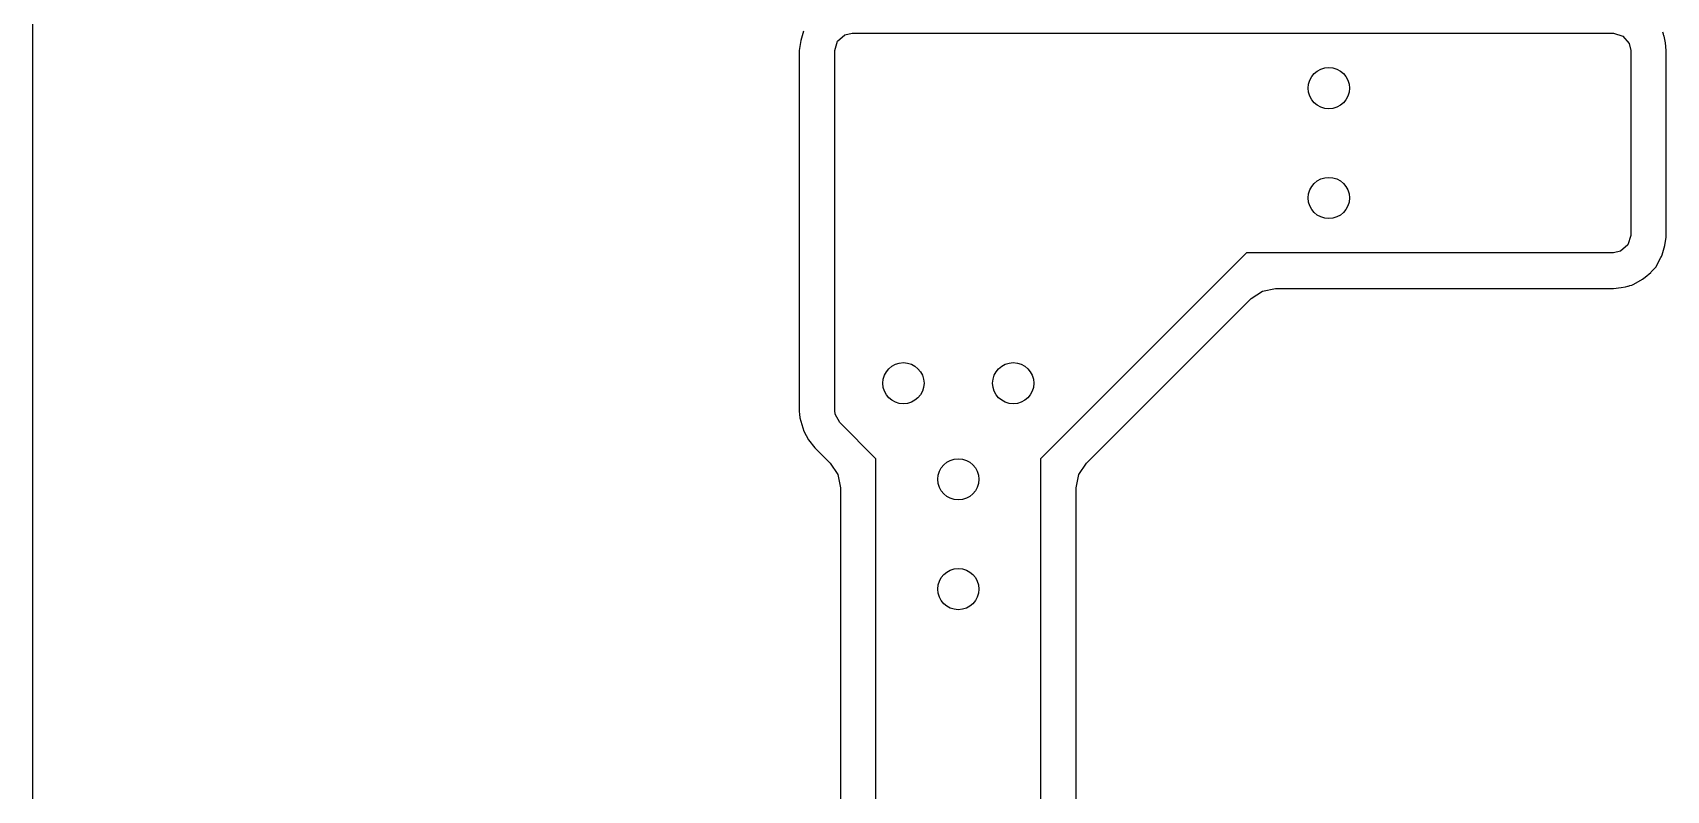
# Model space of a CAD drawing. Extents: x 0.99 to 4.24, y -7.27 to -4.02.
# Drawn here: x 1.1911 to 1.6598, y -4.6148 to -4.3975 of the extents above; entities that cross this region are included whole.
import ezdxf

# ---------------------------------------------------------------- set-up
doc = ezdxf.new("R2010")
doc.units = 0
doc.header["$MEASUREMENT"] = 0
doc.layers.add('BLACK', color=7, linetype='CONTINUOUS')

msp = doc.modelspace()

# ---------------------------------------------------------------- linework, layer by layer
at = {"layer": 'BLACK', "linetype": 'CONTINUOUS'}
for p, q in [((1.19112, -4.7296), (1.19112, -4.33268)), ((1.41146, -4.39972), (1.41104, -4.4026)), ((1.41224, -4.39704), (1.41146, -4.39972)), ((1.42126, -4.4026), (1.42205, -4.39992)), ((1.42205, -4.39992), (1.42416, -4.39809)), ((1.42416, -4.39809), (1.42622, -4.39764)), ((1.42622, -4.39764), (1.64465, -4.39764)), ((1.64465, -4.39764), (1.64733, -4.39843)), ((1.64733, -4.39843), (1.64916, -4.40054)), ((1.64916, -4.40054), (1.64961, -4.4026)), ((1.65902, -4.39791), (1.65885, -4.39731)), ((1.65903, -4.39794), (1.65902, -4.39791)), ((1.65902, -4.39791), (1.65902, -4.39791)), ((1.65914, -4.39837), (1.65903, -4.39794)), ((1.65917, -4.3985), (1.65914, -4.39837)), ((1.65927, -4.39894), (1.65917, -4.3985)), ((1.65917, -4.3985), (1.65917, -4.3985)), ((1.65959, -4.40043), (1.65927, -4.39894)), ((1.65982, -4.4026), (1.65959, -4.40043)), ((1.41104, -4.4026), (1.41104, -4.50582)), ((1.42126, -4.50582), (1.42126, -4.4026)), ((1.64961, -4.4026), (1.64961, -4.45567)), ((1.65982, -4.45567), (1.65982, -4.4026)), ((1.64961, -4.45567), (1.64882, -4.45835)), ((1.65941, -4.45855), (1.65976, -4.45613)), ((1.65976, -4.45613), (1.65977, -4.45602)), ((1.65977, -4.45602), (1.65982, -4.45567)), ((1.53937, -4.46063), (1.48031, -4.51969)), ((1.64465, -4.46063), (1.53937, -4.46063)), ((1.64671, -4.46018), (1.64465, -4.46063)), ((1.64882, -4.45835), (1.64671, -4.46018)), ((1.65677, -4.46476), (1.65822, -4.462)), ((1.65822, -4.462), (1.65839, -4.46166)), ((1.65839, -4.46166), (1.65862, -4.46123)), ((1.65839, -4.46166), (1.65839, -4.46166)), ((1.65862, -4.46123), (1.65941, -4.45855)), ((1.65379, -4.46756), (1.65534, -4.46622)), ((1.65534, -4.46622), (1.65551, -4.46607)), ((1.65534, -4.46622), (1.65534, -4.46622)), ((1.65551, -4.46607), (1.65566, -4.46591)), ((1.65566, -4.46591), (1.65628, -4.46527)), ((1.65566, -4.46591), (1.65566, -4.46591)), ((1.65628, -4.46527), (1.65677, -4.46476)), ((1.65628, -4.46527), (1.65628, -4.46527)), ((1.54392, -4.4716), (1.54773, -4.47085)), ((1.54773, -4.47085), (1.64465, -4.47085)), ((1.64465, -4.47085), (1.64682, -4.47061)), ((1.64682, -4.47061), (1.64811, -4.47033)), ((1.64811, -4.47033), (1.64875, -4.47019)), ((1.64875, -4.47019), (1.64888, -4.47016)), ((1.64875, -4.47019), (1.64875, -4.47019)), ((1.64888, -4.47016), (1.64919, -4.47008)), ((1.64919, -4.47008), (1.64933, -4.47004)), ((1.64933, -4.47004), (1.64993, -4.46988)), ((1.64933, -4.47004), (1.64933, -4.47004)), ((1.64993, -4.46988), (1.65047, -4.46957)), ((1.65047, -4.46957), (1.65297, -4.46814)), ((1.65047, -4.46957), (1.65047, -4.46957)), ((1.65297, -4.46814), (1.6534, -4.4679)), ((1.65297, -4.46814), (1.65297, -4.46814)), ((1.6534, -4.4679), (1.65379, -4.46756)), ((1.49345, -4.521), (1.54068, -4.47376)), ((1.54068, -4.47376), (1.54392, -4.4716)), ((1.41104, -4.50582), (1.41105, -4.50595)), ((1.41105, -4.50595), (1.41105, -4.50595)), ((1.41105, -4.50595), (1.41106, -4.50615)), ((1.41106, -4.50615), (1.4111, -4.50691)), ((1.4111, -4.50691), (1.41122, -4.50797)), ((1.41122, -4.50797), (1.41241, -4.51177)), ((1.42137, -4.50687), (1.42126, -4.50582)), ((1.42271, -4.50933), (1.42137, -4.50687)), ((1.41241, -4.51177), (1.41375, -4.51422)), ((1.43307, -4.51969), (1.42271, -4.50933)), ((1.41375, -4.51422), (1.41549, -4.51655)), ((1.41549, -4.51655), (1.41994, -4.521)), ((1.41994, -4.521), (1.4221, -4.52423)), ((1.43307, -4.62787), (1.43307, -4.51969)), ((1.48031, -4.51969), (1.48031, -4.62787)), ((1.49129, -4.52423), (1.49345, -4.521)), ((1.4221, -4.52423), (1.42285, -4.52804)), ((1.49053, -4.52804), (1.49129, -4.52423)), ((1.42285, -4.52804), (1.42285, -4.62787)), ((1.49053, -4.62787), (1.49053, -4.52804))]:
    msp.add_line(p, q, dxfattribs=at)
at = {"layer": 'BLACK'}
for centre in [(1.56299, -4.41339), (1.56299, -4.44488), (1.44094, -4.49803), (1.47244, -4.49803), (1.45669, -4.52559), (1.45669, -4.55709)]:
    msp.add_circle(centre, 0.00591, dxfattribs=at)

doc.saveas('drawing.dxf')
